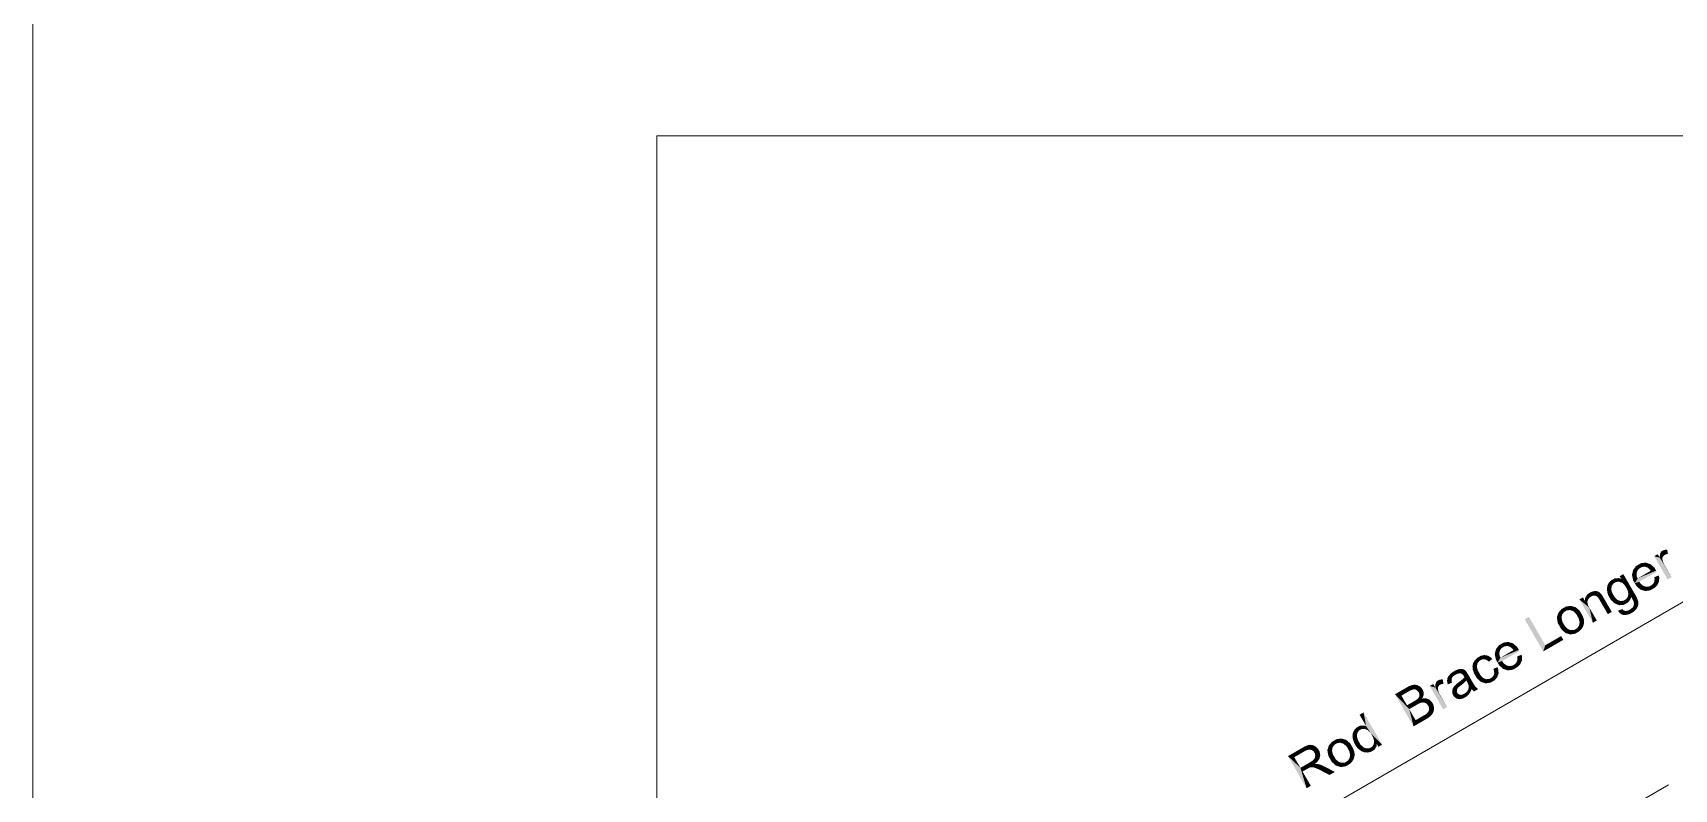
# Model space of a CAD drawing. Header units: millimetres. Extents: x 2 to 579, y 1 to 405.
# Drawn here: x 184.2 to 243.9, y 114.2 to 141.7 of the extents above; entities that cross this region are included whole.
import ezdxf

# ---------------------------------------------------------------- set-up
doc = ezdxf.new("R2010")
doc.units = ezdxf.units.MM
doc.linetypes.add('XKITLINE00', pattern=[0])
doc.layers.add('GraphicObject', color=6, linetype='Continuous', lineweight=0)
doc.layers.add('LinkedObject', color=7, linetype='Continuous', lineweight=0)

# ---------------------------------------------------------------- blocks, each defined once
blk = doc.blocks.new('*A3')
at = {"layer": 'GraphicObject', "color": 3, "linetype": 'XKITLINE00', "lineweight": 0}
blk.add_line((184.216, 202.299), (184.216, 63.347), dxfattribs=at)
blk = doc.blocks.new('*A4')
at = {"layer": 'LinkedObject'}
for points in [[(243.585, 122.942), (243.462, 122.901), (243.498, 122.922)], [(243.635, 122.94), (243.462, 122.901), (243.585, 122.942)], [(243.627, 122.779), (243.462, 122.901), (243.635, 122.94)], [(243.627, 122.779), (243.635, 122.94), (243.662, 122.779)], [(242.591, 122.398), (242.374, 122.115), (242.503, 122.347)], [(242.611, 122.252), (242.374, 122.115), (242.591, 122.398)], [(242.503, 122.347), (242.374, 122.115), (242.395, 122.206)], [(242.847, 122.469), (242.591, 122.398), (242.676, 122.447)], [(242.935, 122.442), (242.591, 122.398), (242.847, 122.469)], [(242.827, 122.322), (242.591, 122.398), (242.935, 122.442)], [(242.591, 122.398), (242.714, 122.312), (242.66, 122.28)], [(242.714, 122.312), (242.591, 122.398), (242.827, 122.322)], [(242.611, 122.252), (242.591, 122.398), (242.66, 122.28)], [(242.827, 122.322), (242.935, 122.442), (242.885, 122.3)], [(242.935, 122.442), (242.923, 122.286), (242.885, 122.3)], [(242.923, 122.286), (242.935, 122.442), (242.996, 122.222)], [(243.17, 122.284), (242.935, 122.442), (243.022, 122.415)], [(242.996, 122.222), (242.935, 122.442), (243.17, 122.284)], [(243.365, 122.648), (243.16, 122.702), (243.29, 122.777)], [(243.16, 122.702), (243.365, 122.648), (243.65, 121.855)], [(243.374, 122.793), (243.365, 122.648), (243.363, 122.707)], [(243.387, 122.819), (243.365, 122.648), (243.374, 122.793)], [(243.517, 122.735), (243.365, 122.648), (243.387, 122.819)], [(243.483, 122.696), (243.365, 122.648), (243.517, 122.735)], [(243.472, 122.671), (243.365, 122.648), (243.483, 122.696)], [(243.462, 122.647), (243.365, 122.648), (243.472, 122.671)], [(243.365, 122.648), (243.538, 122.381), (243.794, 121.938)], [(243.538, 122.381), (243.365, 122.648), (243.511, 122.426)], [(243.511, 122.426), (243.365, 122.648), (243.475, 122.517)], [(243.475, 122.517), (243.365, 122.648), (243.465, 122.562)], [(243.465, 122.562), (243.365, 122.648), (243.458, 122.592)], [(243.458, 122.592), (243.365, 122.648), (243.462, 122.647)], [(243.65, 121.855), (243.365, 122.648), (243.794, 121.938)], [(243.399, 122.846), (243.54, 122.748), (243.387, 122.819)], [(243.387, 122.819), (243.54, 122.748), (243.517, 122.735)], [(243.437, 122.887), (243.54, 122.748), (243.399, 122.846)], [(243.462, 122.901), (243.54, 122.748), (243.437, 122.887)], [(243.462, 122.901), (243.566, 122.763), (243.54, 122.748)], [(243.566, 122.763), (243.462, 122.901), (243.627, 122.779)], [(241.51, 121.736), (241.679, 121.712), (241.484, 121.684)], [(241.592, 121.82), (241.679, 121.712), (241.51, 121.736)], [(241.648, 121.853), (241.679, 121.712), (241.592, 121.82)], [(241.881, 121.907), (241.648, 121.853), (241.723, 121.896)], [(241.965, 121.874), (241.648, 121.853), (241.881, 121.907)], [(241.881, 121.776), (241.648, 121.853), (241.965, 121.874)], [(241.648, 121.853), (241.775, 121.767), (241.727, 121.739)], [(241.775, 121.767), (241.648, 121.853), (241.881, 121.776)], [(241.679, 121.712), (241.648, 121.853), (241.727, 121.739)], [(241.881, 121.776), (241.965, 121.874), (241.938, 121.756)], [(242.038, 122.053), (241.965, 121.874), (241.906, 121.977)], [(241.938, 121.756), (241.965, 121.874), (241.995, 121.737)], [(242.097, 121.64), (241.965, 121.874), (242.038, 122.053)], [(241.995, 121.737), (241.965, 121.874), (242.097, 121.64)], [(242.142, 121.562), (242.038, 122.053), (242.461, 121.321)], [(242.097, 121.64), (242.038, 122.053), (242.142, 121.562)], [(242.374, 122.115), (242.394, 121.827), (242.353, 122.024)], [(242.547, 122.171), (242.374, 122.115), (242.611, 122.252)], [(242.532, 122.118), (242.374, 122.115), (242.547, 122.171)], [(242.374, 122.115), (242.532, 122.118), (242.518, 122.066)], [(242.518, 122.066), (242.394, 121.827), (242.374, 122.115)], [(242.531, 121.956), (242.394, 121.827), (242.518, 122.066)], [(242.394, 121.827), (242.531, 121.956), (242.56, 121.898)], [(242.56, 121.898), (242.456, 121.72), (242.394, 121.827)], [(243.234, 122.173), (242.456, 121.72), (243.23, 122.179)], [(242.56, 121.898), (243.23, 122.179), (242.456, 121.72)], [(243.245, 122.153), (242.456, 121.72), (243.234, 122.173)], [(243.252, 122.14), (242.456, 121.72), (243.245, 122.153)], [(242.62, 121.775), (242.456, 121.72), (243.252, 122.14)], [(242.664, 121.708), (242.456, 121.72), (242.62, 121.775)], [(243.032, 122.171), (243.23, 122.179), (242.56, 121.898)], [(242.996, 122.222), (243.17, 122.284), (243.032, 122.171)], [(243.23, 122.179), (243.032, 122.171), (243.17, 122.284)], [(243.081, 121.658), (243.311, 121.729), (243.11, 121.517)], [(243.137, 121.718), (243.311, 121.729), (243.081, 121.658)], [(243.11, 121.517), (243.311, 121.729), (243.184, 121.56)], [(243.153, 121.755), (243.337, 121.792), (243.137, 121.718)], [(243.311, 121.729), (243.137, 121.718), (243.337, 121.792)], [(243.168, 121.792), (243.337, 121.792), (243.153, 121.755)], [(243.324, 122.006), (243.174, 121.884), (243.164, 121.939)], [(243.168, 121.792), (243.324, 122.006), (243.337, 121.792)], [(243.174, 121.884), (243.324, 122.006), (243.168, 121.792)], [(243.184, 121.56), (243.311, 121.729), (243.284, 121.666)], [(243.337, 121.792), (243.324, 122.006), (243.344, 121.931)], [(240.64, 121.085), (240.44, 121.13), (240.57, 121.205)], [(240.646, 121.181), (240.761, 121.136), (240.64, 121.085)], [(240.64, 121.085), (240.761, 121.136), (240.729, 121.04)], [(240.828, 121.379), (240.646, 121.181), (240.74, 121.328)], [(240.823, 121.211), (240.646, 121.181), (240.828, 121.379)], [(240.761, 121.136), (240.646, 121.181), (240.823, 121.211)], [(240.823, 121.211), (240.828, 121.379), (240.869, 121.237)], [(240.866, 121.401), (240.955, 121.27), (240.828, 121.379)], [(240.828, 121.379), (240.955, 121.27), (240.898, 121.254)], [(240.869, 121.237), (240.828, 121.379), (240.898, 121.254)], [(240.945, 121.428), (240.955, 121.27), (240.866, 121.401)], [(240.984, 121.433), (240.955, 121.27), (240.945, 121.428)], [(240.955, 121.27), (240.984, 121.433), (240.984, 121.269)], [(241.093, 121.429), (240.984, 121.433), (241.024, 121.437)], [(240.984, 121.433), (241.013, 121.268), (240.984, 121.269)], [(241.122, 121.416), (240.984, 121.433), (241.093, 121.429)], [(241.062, 121.251), (240.984, 121.433), (241.122, 121.416)], [(241.013, 121.268), (240.984, 121.433), (241.062, 121.251)], [(241.122, 121.416), (241.083, 121.234), (241.062, 121.251)], [(241.151, 121.403), (241.083, 121.234), (241.122, 121.416)], [(241.204, 121.363), (241.083, 121.234), (241.151, 121.403)], [(241.083, 121.234), (241.204, 121.363), (241.104, 121.217)], [(241.104, 121.217), (241.204, 121.363), (241.228, 121.336)], [(241.228, 121.336), (241.15, 121.156), (241.104, 121.217)], [(241.243, 121.318), (241.15, 121.156), (241.228, 121.336)], [(241.288, 121.25), (241.15, 121.156), (241.243, 121.318)], [(241.288, 121.25), (241.176, 121.112), (241.15, 121.156)], [(241.316, 121.201), (241.176, 121.112), (241.288, 121.25)], [(241.176, 121.112), (241.316, 121.201), (241.474, 120.597)], [(241.474, 120.597), (241.316, 121.201), (241.617, 120.68)], [(241.459, 121.632), (241.609, 121.568), (241.441, 121.516)], [(241.441, 121.516), (241.609, 121.568), (241.449, 121.452)], [(241.449, 121.452), (241.609, 121.568), (241.598, 121.51)], [(241.598, 121.51), (241.534, 121.203), (241.449, 121.452)], [(241.449, 121.452), (241.534, 121.203), (241.456, 121.388)], [(241.456, 121.388), (241.534, 121.203), (241.499, 121.264)], [(241.62, 121.626), (241.459, 121.632), (241.484, 121.684)], [(241.609, 121.568), (241.459, 121.632), (241.62, 121.626)], [(241.484, 121.684), (241.679, 121.712), (241.62, 121.626)], [(241.631, 121.375), (241.534, 121.203), (241.598, 121.51)], [(241.534, 121.203), (241.631, 121.375), (241.676, 121.298)], [(241.724, 121.215), (241.534, 121.203), (241.676, 121.298)], [(241.724, 121.215), (241.804, 120.956), (241.534, 121.203)], [(241.534, 121.203), (241.804, 120.956), (241.585, 121.115)], [(241.827, 121.113), (241.804, 120.956), (241.724, 121.215)], [(242.141, 121.141), (242.147, 120.986), (242.092, 121.113)], [(242.317, 121.232), (242.141, 121.141), (242.202, 121.227)], [(242.302, 121.15), (242.141, 121.141), (242.317, 121.232)], [(242.217, 121.026), (242.141, 121.141), (242.302, 121.15)], [(242.147, 120.986), (242.141, 121.141), (242.217, 121.026)], [(242.142, 121.562), (242.461, 121.321), (242.189, 121.481)], [(242.189, 121.481), (242.461, 121.321), (242.225, 121.342)], [(242.213, 121.285), (242.317, 121.232), (242.202, 121.227)], [(242.225, 121.342), (242.317, 121.232), (242.213, 121.285)], [(242.225, 121.342), (242.461, 121.321), (242.317, 121.232)], [(242.461, 121.321), (242.358, 121.163), (242.317, 121.232)], [(242.518, 121.223), (242.358, 121.163), (242.461, 121.321)], [(242.358, 121.163), (242.518, 121.223), (242.406, 121.068)], [(242.406, 121.068), (242.518, 121.223), (242.578, 121.071)], [(242.456, 121.72), (242.75, 121.462), (242.515, 121.617)], [(242.664, 121.708), (242.75, 121.462), (242.456, 121.72)], [(242.515, 121.617), (242.75, 121.462), (242.662, 121.488)], [(242.765, 121.624), (242.75, 121.462), (242.664, 121.708)], [(242.75, 121.462), (242.765, 121.624), (242.837, 121.436)], [(242.822, 121.607), (242.837, 121.436), (242.765, 121.624)], [(242.879, 121.591), (242.837, 121.436), (242.822, 121.607)], [(242.879, 121.591), (243.11, 121.517), (242.837, 121.436)], [(242.837, 121.436), (243.11, 121.517), (243.017, 121.464)], [(242.989, 121.605), (243.11, 121.517), (242.879, 121.591)], [(243.042, 121.636), (243.11, 121.517), (242.989, 121.605)], [(243.081, 121.658), (243.11, 121.517), (243.042, 121.636)], [(239.654, 120.575), (239.725, 120.151), (239.621, 120.48)], [(239.866, 120.823), (239.654, 120.575), (239.787, 120.777)], [(239.881, 120.672), (239.654, 120.575), (239.866, 120.823)], [(239.787, 120.777), (239.654, 120.575), (239.681, 120.653)], [(239.815, 120.581), (239.654, 120.575), (239.881, 120.672)], [(239.654, 120.575), (239.815, 120.581), (239.802, 120.52)], [(239.79, 120.459), (239.725, 120.151), (239.654, 120.575)], [(239.79, 120.459), (239.654, 120.575), (239.802, 120.52)], [(240.128, 120.898), (239.866, 120.823), (239.953, 120.873)], [(240.217, 120.873), (239.866, 120.823), (240.128, 120.898)], [(240.099, 120.745), (239.866, 120.823), (240.217, 120.873)], [(239.866, 120.823), (239.987, 120.734), (239.934, 120.703)], [(239.987, 120.734), (239.866, 120.823), (240.099, 120.745)], [(239.881, 120.672), (239.866, 120.823), (239.934, 120.703)], [(240.099, 120.745), (240.217, 120.873), (240.158, 120.725)], [(240.217, 120.873), (240.217, 120.705), (240.158, 120.725)], [(240.452, 120.722), (240.217, 120.873), (240.305, 120.848)], [(240.51, 120.621), (240.217, 120.873), (240.452, 120.722)], [(240.322, 120.607), (240.217, 120.873), (240.51, 120.621)], [(240.217, 120.705), (240.217, 120.873), (240.322, 120.607)], [(240.322, 120.607), (240.51, 120.621), (240.367, 120.528)], [(240.51, 120.621), (240.415, 120.445), (240.367, 120.528)], [(240.415, 120.445), (240.51, 120.621), (240.451, 120.301)], [(240.44, 121.13), (240.806, 120.829), (240.93, 120.283)], [(240.806, 120.829), (240.44, 121.13), (240.759, 120.91)], [(240.729, 121.04), (240.44, 121.13), (240.64, 121.085)], [(240.759, 120.91), (240.44, 121.13), (240.729, 121.04)], [(240.451, 120.301), (240.51, 120.621), (240.61, 120.336)], [(240.607, 120.397), (240.51, 120.621), (240.557, 120.539)], [(240.61, 120.336), (240.51, 120.621), (240.607, 120.397)], [(240.93, 120.283), (240.806, 120.829), (241.074, 120.366)], [(241.585, 121.115), (241.804, 120.956), (241.72, 120.991)], [(241.804, 120.956), (241.827, 121.113), (241.882, 121.094)], [(241.937, 121.075), (241.804, 120.956), (241.882, 121.094)], [(241.937, 121.075), (242.147, 120.986), (241.804, 120.956)], [(241.804, 120.956), (242.147, 120.986), (241.889, 120.921)], [(242.025, 120.752), (241.851, 120.723), (242.002, 120.782)], [(241.851, 120.723), (242.025, 120.752), (241.889, 120.653)], [(241.889, 120.921), (242.147, 120.986), (242.06, 120.936)], [(241.889, 120.653), (242.025, 120.752), (241.993, 120.576)], [(242.042, 121.084), (242.147, 120.986), (241.937, 121.075)], [(241.993, 120.576), (242.025, 120.752), (242.059, 120.569)], [(242.059, 120.569), (242.025, 120.752), (242.076, 120.72)], [(242.147, 120.986), (242.042, 121.084), (242.092, 121.113)], [(242.105, 120.716), (242.059, 120.569), (242.076, 120.72)], [(242.143, 120.712), (242.059, 120.569), (242.105, 120.716)], [(242.143, 120.712), (242.343, 120.642), (242.059, 120.569)], [(242.059, 120.569), (242.343, 120.642), (242.126, 120.562)], [(242.126, 120.562), (242.343, 120.642), (242.268, 120.599)], [(242.227, 120.734), (242.343, 120.642), (242.143, 120.712)], [(242.343, 120.642), (242.227, 120.734), (242.273, 120.761)], [(242.323, 120.79), (242.343, 120.642), (242.273, 120.761)], [(242.388, 120.854), (242.53, 120.814), (242.323, 120.79)], [(242.323, 120.79), (242.53, 120.814), (242.343, 120.642)], [(242.343, 120.642), (242.53, 120.814), (242.407, 120.679)], [(242.53, 120.814), (242.388, 120.854), (242.404, 120.889)], [(242.419, 120.925), (242.53, 120.814), (242.404, 120.889)], [(242.406, 121.068), (242.578, 121.071), (242.413, 121.043)], [(242.407, 120.679), (242.53, 120.814), (242.5, 120.765)], [(242.413, 121.043), (242.578, 121.071), (242.424, 121.002)], [(242.582, 121.018), (242.419, 120.925), (242.424, 121.002)], [(242.586, 120.965), (242.419, 120.925), (242.582, 121.018)], [(242.56, 120.863), (242.419, 120.925), (242.586, 120.965)], [(242.53, 120.814), (242.419, 120.925), (242.56, 120.863)], [(242.424, 121.002), (242.578, 121.071), (242.582, 121.018)], [(238.607, 120.499), (239.128, 119.241), (238.452, 120.41)], [(239.202, 119.468), (239.128, 119.241), (238.607, 120.499)], [(239.621, 120.48), (239.725, 120.151), (239.657, 120.269)], [(239.825, 120.317), (239.725, 120.151), (239.79, 120.459)], [(239.725, 120.151), (239.825, 120.317), (239.872, 120.236)], [(239.919, 120.155), (239.725, 120.151), (239.872, 120.236)], [(239.919, 120.155), (240.024, 119.886), (239.725, 120.151)], [(239.725, 120.151), (240.024, 119.886), (239.787, 120.044)], [(239.787, 120.044), (240.024, 119.886), (239.936, 119.911)], [(240.025, 120.053), (240.024, 119.886), (239.919, 120.155)], [(240.024, 119.886), (240.025, 120.053), (240.083, 120.034)], [(240.142, 120.014), (240.024, 119.886), (240.083, 120.034)], [(240.142, 120.014), (240.377, 119.938), (240.024, 119.886)], [(240.255, 120.025), (240.377, 119.938), (240.142, 120.014)], [(240.377, 119.938), (240.255, 120.025), (240.309, 120.056)], [(240.362, 120.087), (240.377, 119.938), (240.309, 120.056)], [(240.551, 120.108), (240.362, 120.087), (240.427, 120.179)], [(240.519, 120.055), (240.362, 120.087), (240.551, 120.108)], [(240.432, 119.97), (240.362, 120.087), (240.519, 120.055)], [(240.377, 119.938), (240.362, 120.087), (240.432, 119.97)], [(240.439, 120.24), (240.583, 120.161), (240.427, 120.179)], [(240.427, 120.179), (240.583, 120.161), (240.551, 120.108)], [(240.61, 120.336), (240.439, 120.24), (240.451, 120.301)], [(240.612, 120.275), (240.439, 120.24), (240.61, 120.336)], [(240.583, 120.161), (240.439, 120.24), (240.612, 120.275)], [(237.602, 119.514), (237.385, 119.232), (237.515, 119.464)], [(237.622, 119.368), (237.385, 119.232), (237.602, 119.514)], [(237.515, 119.464), (237.385, 119.232), (237.406, 119.322)], [(237.558, 119.287), (237.385, 119.232), (237.622, 119.368)], [(237.859, 119.586), (237.602, 119.514), (237.687, 119.563)], [(237.946, 119.559), (237.602, 119.514), (237.859, 119.586)], [(237.839, 119.438), (237.602, 119.514), (237.946, 119.559)], [(237.602, 119.514), (237.726, 119.429), (237.671, 119.397)], [(237.726, 119.429), (237.602, 119.514), (237.839, 119.438)], [(237.622, 119.368), (237.602, 119.514), (237.671, 119.397)], [(237.839, 119.438), (237.946, 119.559), (237.897, 119.417)], [(237.946, 119.559), (237.935, 119.403), (237.897, 119.417)], [(237.935, 119.403), (237.946, 119.559), (238.008, 119.338)], [(238.181, 119.401), (237.946, 119.559), (238.033, 119.532)], [(238.008, 119.338), (237.946, 119.559), (238.181, 119.401)], [(238.008, 119.338), (238.181, 119.401), (238.044, 119.288)], [(238.242, 119.296), (238.044, 119.288), (238.181, 119.401)], [(239.128, 119.241), (239.202, 119.468), (239.857, 119.662)], [(239.857, 119.662), (239.202, 119.468), (239.778, 119.8)], [(240.024, 119.886), (240.377, 119.938), (240.112, 119.86)], [(240.112, 119.86), (240.377, 119.938), (240.288, 119.886)], [(236.578, 118.819), (236.724, 118.746), (236.553, 118.702)], [(236.553, 118.702), (236.724, 118.746), (236.56, 118.638)], [(236.56, 118.638), (236.724, 118.746), (236.713, 118.687)], [(236.735, 118.804), (236.578, 118.819), (236.609, 118.872)], [(236.724, 118.746), (236.578, 118.819), (236.735, 118.804)], [(236.641, 118.924), (236.801, 118.894), (236.609, 118.872)], [(236.609, 118.872), (236.801, 118.894), (236.735, 118.804)], [(236.727, 119.008), (236.801, 118.894), (236.641, 118.924)], [(236.781, 119.04), (236.801, 118.894), (236.727, 119.008)], [(236.983, 119.11), (236.781, 119.04), (236.85, 119.08)], [(237.047, 119.1), (236.781, 119.04), (236.983, 119.11)], [(236.964, 118.96), (236.781, 119.04), (237.047, 119.1)], [(236.781, 119.04), (236.891, 118.946), (236.855, 118.925)], [(236.891, 118.946), (236.781, 119.04), (236.964, 118.96)], [(236.801, 118.894), (236.781, 119.04), (236.855, 118.925)], [(236.964, 118.96), (237.047, 119.1), (237.002, 118.953)], [(237.047, 119.1), (237.04, 118.946), (237.002, 118.953)], [(237.04, 118.946), (237.047, 119.1), (237.112, 118.902)], [(237.224, 119.023), (237.047, 119.1), (237.111, 119.09)], [(237.274, 118.966), (237.047, 119.1), (237.224, 119.023)], [(237.112, 118.902), (237.047, 119.1), (237.274, 118.966)], [(237.112, 118.902), (237.274, 118.966), (237.147, 118.865)], [(237.385, 119.232), (237.405, 118.943), (237.364, 119.141)], [(237.544, 119.235), (237.385, 119.232), (237.558, 119.287)], [(237.385, 119.232), (237.544, 119.235), (237.529, 119.182)], [(237.529, 119.182), (237.405, 118.943), (237.385, 119.232)], [(237.543, 119.072), (237.405, 118.943), (237.529, 119.182)], [(237.405, 118.943), (237.543, 119.072), (237.571, 119.015)], [(237.571, 119.015), (237.467, 118.837), (237.405, 118.943)], [(238.245, 119.289), (237.467, 118.837), (238.242, 119.296)], [(237.571, 119.015), (238.242, 119.296), (237.467, 118.837)], [(238.256, 119.27), (237.467, 118.837), (238.245, 119.289)], [(238.263, 119.257), (237.467, 118.837), (238.256, 119.27)], [(237.631, 118.892), (237.467, 118.837), (238.263, 119.257)], [(237.676, 118.825), (237.467, 118.837), (237.631, 118.892)], [(237.467, 118.837), (237.761, 118.579), (237.527, 118.733)], [(237.676, 118.825), (237.761, 118.579), (237.467, 118.837)], [(238.044, 119.288), (238.242, 119.296), (237.571, 119.015)], [(237.777, 118.741), (237.761, 118.579), (237.676, 118.825)], [(238.053, 118.752), (238.122, 118.634), (238, 118.722)], [(238.093, 118.775), (238.122, 118.634), (238.053, 118.752)], [(238.093, 118.775), (238.322, 118.846), (238.122, 118.634)], [(238.148, 118.835), (238.322, 118.846), (238.093, 118.775)], [(238.122, 118.634), (238.322, 118.846), (238.195, 118.677)], [(238.164, 118.872), (238.349, 118.909), (238.148, 118.835)], [(238.322, 118.846), (238.148, 118.835), (238.349, 118.909)], [(238.18, 118.909), (238.349, 118.909), (238.164, 118.872)], [(238.335, 119.123), (238.186, 119), (238.176, 119.055)], [(238.18, 118.909), (238.335, 119.123), (238.349, 118.909)], [(238.186, 119), (238.335, 119.123), (238.18, 118.909)], [(238.195, 118.677), (238.322, 118.846), (238.295, 118.783)], [(238.349, 118.909), (238.335, 119.123), (238.355, 119.048)], [(235.275, 118.169), (235.378, 118.031), (235.237, 118.129)], [(235.3, 118.184), (235.378, 118.031), (235.275, 118.169)], [(235.423, 118.224), (235.3, 118.184), (235.336, 118.205)], [(235.473, 118.223), (235.3, 118.184), (235.423, 118.224)], [(235.465, 118.061), (235.3, 118.184), (235.473, 118.223)], [(235.3, 118.184), (235.404, 118.046), (235.378, 118.031)], [(235.404, 118.046), (235.3, 118.184), (235.465, 118.061)], [(235.465, 118.061), (235.473, 118.223), (235.5, 118.061)], [(235.637, 118.225), (235.658, 118.043), (235.631, 118.185)], [(235.631, 118.185), (235.658, 118.043), (235.642, 118.094)], [(235.809, 118.272), (235.637, 118.225), (235.822, 118.303)], [(235.643, 118.266), (235.822, 118.303), (235.637, 118.225)], [(235.795, 118.24), (235.637, 118.225), (235.809, 118.272)], [(235.795, 118.24), (235.658, 118.043), (235.637, 118.225)], [(235.682, 118.345), (235.822, 118.303), (235.643, 118.266)], [(235.795, 118.157), (235.658, 118.043), (235.795, 118.24)], [(235.658, 118.043), (235.795, 118.157), (235.809, 118.106)], [(235.715, 118.384), (235.822, 118.303), (235.682, 118.345)], [(235.835, 118.493), (235.715, 118.384), (235.748, 118.423)], [(235.887, 118.364), (235.715, 118.384), (235.835, 118.493)], [(235.822, 118.303), (235.715, 118.384), (235.887, 118.364)], [(235.89, 118.525), (235.992, 118.425), (235.835, 118.493)], [(235.887, 118.364), (235.835, 118.493), (235.937, 118.393)], [(235.937, 118.393), (235.835, 118.493), (235.992, 118.425)], [(236.08, 118.601), (235.89, 118.525), (236.039, 118.594)], [(236.087, 118.447), (235.89, 118.525), (236.08, 118.601)], [(236.039, 118.594), (235.89, 118.525), (235.944, 118.556)], [(235.992, 118.425), (235.89, 118.525), (236.087, 118.447)], [(236.115, 118.165), (236.196, 118.056), (236.034, 118.104)], [(236.19, 118.604), (236.08, 118.601), (236.122, 118.608)], [(236.217, 118.594), (236.08, 118.601), (236.19, 118.604)], [(236.087, 118.447), (236.08, 118.601), (236.129, 118.439)], [(236.129, 118.439), (236.08, 118.601), (236.159, 118.433)], [(236.08, 118.601), (236.215, 118.383), (236.159, 118.433)], [(236.217, 118.594), (236.215, 118.383), (236.08, 118.601)], [(236.229, 118.263), (236.327, 118.19), (236.115, 118.165)], [(236.115, 118.165), (236.327, 118.19), (236.196, 118.056)], [(236.196, 118.056), (236.327, 118.19), (236.297, 118.151)], [(236.244, 118.584), (236.215, 118.383), (236.217, 118.594)], [(236.295, 118.548), (236.215, 118.383), (236.244, 118.584)], [(236.318, 118.522), (236.215, 118.383), (236.295, 118.548)], [(236.215, 118.383), (236.318, 118.522), (236.333, 118.506)], [(236.215, 118.383), (236.333, 118.506), (236.24, 118.339)], [(236.261, 118.301), (236.327, 118.19), (236.229, 118.263)], [(236.24, 118.339), (236.333, 118.506), (236.243, 118.335)], [(236.243, 118.335), (236.333, 118.506), (236.253, 118.316)], [(236.253, 118.316), (236.333, 118.506), (236.261, 118.301)], [(236.261, 118.301), (236.333, 118.506), (236.327, 118.19)], [(236.374, 118.442), (236.327, 118.19), (236.333, 118.506)], [(236.402, 118.394), (236.327, 118.19), (236.374, 118.442)], [(236.402, 118.394), (236.357, 118.136), (236.327, 118.19)], [(236.513, 118.203), (236.357, 118.136), (236.402, 118.394)], [(236.513, 118.203), (236.384, 118.089), (236.357, 118.136)], [(236.384, 118.089), (236.513, 118.203), (236.414, 118.011)], [(236.414, 118.011), (236.513, 118.203), (236.57, 118.103)], [(236.713, 118.687), (236.654, 118.372), (236.56, 118.638)], [(236.56, 118.638), (236.654, 118.372), (236.567, 118.573)], [(236.567, 118.573), (236.654, 118.372), (236.614, 118.44)], [(236.75, 118.545), (236.654, 118.372), (236.713, 118.687)], [(236.654, 118.372), (236.75, 118.545), (236.799, 118.461)], [(236.848, 118.376), (236.654, 118.372), (236.799, 118.461)], [(236.848, 118.376), (236.947, 118.107), (236.654, 118.372)], [(236.654, 118.372), (236.947, 118.107), (236.715, 118.266)], [(236.715, 118.266), (236.947, 118.107), (236.862, 118.133)], [(236.952, 118.271), (236.947, 118.107), (236.848, 118.376)], [(236.947, 118.107), (236.952, 118.271), (237.007, 118.251)], [(237.062, 118.231), (236.947, 118.107), (237.007, 118.251)], [(237.062, 118.231), (237.292, 118.155), (236.947, 118.107)], [(236.947, 118.107), (237.292, 118.155), (237.033, 118.081)], [(237.033, 118.081), (237.292, 118.155), (237.205, 118.105)], [(237.169, 118.241), (237.292, 118.155), (237.062, 118.231)], [(237.292, 118.155), (237.169, 118.241), (237.222, 118.272)], [(237.264, 118.296), (237.292, 118.155), (237.222, 118.272)], [(237.264, 118.296), (237.478, 118.372), (237.292, 118.155)], [(237.319, 118.363), (237.478, 118.372), (237.264, 118.296)], [(237.292, 118.155), (237.478, 118.372), (237.361, 118.195)], [(237.464, 118.669), (237.335, 118.548), (237.312, 118.606)], [(237.478, 118.372), (237.319, 118.363), (237.333, 118.405)], [(237.346, 118.447), (237.478, 118.372), (237.333, 118.405)], [(237.335, 118.548), (237.464, 118.669), (237.346, 118.447)], [(237.346, 118.447), (237.464, 118.669), (237.478, 118.372)], [(237.361, 118.195), (237.478, 118.372), (237.454, 118.304)], [(237.502, 118.441), (237.464, 118.669), (237.495, 118.589)], [(237.478, 118.372), (237.464, 118.669), (237.502, 118.441)], [(237.527, 118.733), (237.761, 118.579), (237.674, 118.604)], [(237.761, 118.579), (237.777, 118.741), (237.849, 118.553)], [(237.834, 118.724), (237.849, 118.553), (237.777, 118.741)], [(237.891, 118.708), (237.849, 118.553), (237.834, 118.724)], [(237.891, 118.708), (238.122, 118.634), (237.849, 118.553)], [(237.849, 118.553), (238.122, 118.634), (238.029, 118.581)], [(238, 118.722), (238.122, 118.634), (237.891, 118.708)], [(234.205, 117.771), (233.737, 117.685), (234.176, 117.938)], [(233.971, 117.636), (233.737, 117.685), (234.205, 117.771)], [(233.737, 117.685), (234.255, 117.145), (234.413, 116.516)], [(234.175, 117.283), (234.255, 117.145), (233.737, 117.685)], [(233.737, 117.685), (233.971, 117.636), (234.175, 117.283)], [(234.243, 117.977), (234.362, 117.851), (234.176, 117.938)], [(234.176, 117.938), (234.362, 117.851), (234.269, 117.808)], [(234.205, 117.771), (234.176, 117.938), (234.269, 117.808)], [(234.361, 118.021), (234.362, 117.851), (234.243, 117.977)], [(234.424, 117.865), (234.361, 118.021), (234.411, 118.027)], [(234.362, 117.851), (234.361, 118.021), (234.393, 117.858)], [(234.393, 117.858), (234.361, 118.021), (234.424, 117.865)], [(234.462, 118.033), (234.481, 117.857), (234.411, 118.027)], [(234.411, 118.027), (234.481, 117.857), (234.424, 117.865)], [(234.557, 118.015), (234.481, 117.857), (234.462, 118.033)], [(234.601, 117.991), (234.481, 117.857), (234.557, 118.015)], [(234.481, 117.857), (234.601, 117.991), (234.508, 117.843)], [(234.601, 117.991), (234.535, 117.829), (234.508, 117.843)], [(234.535, 117.829), (234.601, 117.991), (234.578, 117.786)], [(234.569, 117.528), (234.746, 117.565), (234.55, 117.509)], [(234.717, 117.521), (234.55, 117.509), (234.746, 117.565)], [(234.593, 117.554), (234.746, 117.565), (234.569, 117.528)], [(234.578, 117.786), (234.601, 117.991), (234.736, 117.863)], [(234.736, 117.863), (234.595, 117.757), (234.578, 117.786)], [(234.593, 117.554), (234.777, 117.699), (234.746, 117.565)], [(234.621, 117.609), (234.777, 117.699), (234.593, 117.554)], [(234.595, 117.757), (234.736, 117.863), (234.613, 117.727)], [(234.713, 117.903), (234.601, 117.991), (234.646, 117.967)], [(234.736, 117.863), (234.601, 117.991), (234.713, 117.903)], [(234.613, 117.727), (234.736, 117.863), (234.627, 117.667)], [(234.624, 117.638), (234.777, 117.699), (234.621, 117.609)], [(234.777, 117.699), (234.624, 117.638), (234.627, 117.667)], [(234.627, 117.667), (234.736, 117.863), (234.777, 117.699)], [(234.779, 117.743), (234.736, 117.863), (234.758, 117.826)], [(234.777, 117.699), (234.736, 117.863), (234.779, 117.743)], [(234.746, 117.565), (234.777, 117.699), (234.776, 117.654)], [(235.203, 117.931), (234.998, 117.985), (235.128, 118.06)], [(234.998, 117.985), (235.203, 117.931), (235.488, 117.137)], [(235.212, 118.076), (235.203, 117.931), (235.201, 117.99)], [(235.225, 118.102), (235.203, 117.931), (235.212, 118.076)], [(235.355, 118.018), (235.203, 117.931), (235.225, 118.102)], [(235.321, 117.979), (235.203, 117.931), (235.355, 118.018)], [(235.311, 117.954), (235.203, 117.931), (235.321, 117.979)], [(235.3, 117.929), (235.203, 117.931), (235.311, 117.954)], [(235.203, 117.931), (235.376, 117.664), (235.632, 117.22)], [(235.376, 117.664), (235.203, 117.931), (235.349, 117.709)], [(235.349, 117.709), (235.203, 117.931), (235.313, 117.8)], [(235.313, 117.8), (235.203, 117.931), (235.303, 117.845)], [(235.303, 117.845), (235.203, 117.931), (235.296, 117.875)], [(235.296, 117.875), (235.203, 117.931), (235.3, 117.929)], [(235.488, 117.137), (235.203, 117.931), (235.632, 117.22)], [(235.237, 118.129), (235.378, 118.031), (235.225, 118.102)], [(235.225, 118.102), (235.378, 118.031), (235.355, 118.018)], [(235.83, 117.874), (235.986, 117.819), (235.816, 117.811)], [(235.816, 117.811), (235.986, 117.819), (235.817, 117.777)], [(235.817, 117.777), (235.986, 117.819), (235.985, 117.798)], [(235.985, 117.798), (235.855, 117.647), (235.817, 117.777)], [(235.817, 117.777), (235.855, 117.647), (235.818, 117.743)], [(235.818, 117.743), (235.855, 117.647), (235.837, 117.678)], [(235.987, 117.841), (235.83, 117.874), (235.843, 117.902)], [(235.986, 117.819), (235.83, 117.874), (235.987, 117.841)], [(235.857, 117.931), (236.002, 117.88), (235.843, 117.902)], [(235.843, 117.902), (236.002, 117.88), (235.987, 117.841)], [(235.995, 117.758), (235.855, 117.647), (235.985, 117.798)], [(235.855, 117.647), (235.995, 117.758), (236.005, 117.74)], [(236.022, 117.711), (235.855, 117.647), (236.005, 117.74)], [(235.855, 117.647), (236.022, 117.711), (235.885, 117.594)], [(235.895, 117.985), (236.002, 117.88), (235.857, 117.931)], [(235.885, 117.594), (236.022, 117.711), (235.973, 117.529)], [(235.919, 118.009), (236.002, 117.88), (235.895, 117.985)], [(235.937, 118.027), (236.029, 117.917), (235.919, 118.009)], [(236.002, 117.88), (235.919, 118.009), (236.015, 117.899)], [(236.015, 117.899), (235.919, 118.009), (236.029, 117.917)], [(235.995, 118.074), (236.083, 117.968), (235.937, 118.027)], [(235.937, 118.027), (236.083, 117.968), (236.029, 117.917)], [(235.973, 117.529), (236.022, 117.711), (236.03, 117.516)], [(236.034, 118.104), (236.124, 118), (235.995, 118.074)], [(235.995, 118.074), (236.124, 118), (236.083, 117.968)], [(236.03, 117.516), (236.022, 117.711), (236.071, 117.676)], [(236.071, 117.676), (236.087, 117.504), (236.03, 117.516)], [(236.034, 118.104), (236.196, 118.056), (236.124, 118)], [(236.104, 117.669), (236.087, 117.504), (236.071, 117.676)], [(236.137, 117.662), (236.087, 117.504), (236.104, 117.669)], [(236.087, 117.504), (236.137, 117.662), (236.214, 117.532)], [(236.284, 117.572), (236.137, 117.662), (236.211, 117.68)], [(236.214, 117.532), (236.137, 117.662), (236.284, 117.572)], [(236.253, 117.704), (236.326, 117.596), (236.211, 117.68)], [(236.211, 117.68), (236.326, 117.596), (236.284, 117.572)], [(236.294, 117.728), (236.326, 117.596), (236.253, 117.704)], [(236.426, 117.691), (236.294, 117.728), (236.358, 117.789)], [(236.397, 117.656), (236.294, 117.728), (236.426, 117.691)], [(236.326, 117.596), (236.294, 117.728), (236.397, 117.656)], [(236.524, 117.875), (236.358, 117.789), (236.379, 117.825)], [(236.504, 117.818), (236.358, 117.789), (236.524, 117.875)], [(236.454, 117.726), (236.358, 117.789), (236.504, 117.818)], [(236.426, 117.691), (236.358, 117.789), (236.454, 117.726)], [(236.648, 117.979), (236.524, 117.875), (236.379, 117.825)], [(236.401, 117.862), (236.648, 117.979), (236.379, 117.825)], [(236.401, 117.862), (236.57, 118.103), (236.648, 117.979)], [(236.42, 117.939), (236.57, 118.103), (236.401, 117.862)], [(236.57, 118.103), (236.417, 117.98), (236.414, 118.011)], [(236.417, 117.98), (236.57, 118.103), (236.42, 117.939)], [(236.524, 117.875), (236.648, 117.979), (236.545, 117.847)], [(236.545, 117.847), (236.648, 117.979), (236.668, 117.955)], [(236.668, 117.955), (236.59, 117.803), (236.545, 117.847)], [(236.688, 117.931), (236.59, 117.803), (236.668, 117.955)], [(236.688, 117.931), (236.614, 117.788), (236.59, 117.803)], [(236.736, 117.891), (236.614, 117.788), (236.688, 117.931)], [(236.614, 117.788), (236.736, 117.891), (236.763, 117.874)], [(232.593, 117.023), (232.692, 116.521), (232.449, 116.94)], [(232.593, 117.023), (232.85, 116.276), (232.692, 116.521)], [(232.85, 116.276), (232.593, 117.023), (233.269, 115.854)], [(234.526, 117.301), (234.175, 117.283), (234.429, 117.429)], [(234.255, 117.145), (234.175, 117.283), (234.526, 117.301)], [(234.413, 116.516), (234.255, 117.145), (234.487, 116.743)], [(234.582, 117.334), (234.429, 117.429), (234.48, 117.459)], [(234.526, 117.301), (234.429, 117.429), (234.582, 117.334)], [(234.48, 117.459), (234.717, 117.521), (234.582, 117.334)], [(234.55, 117.509), (234.717, 117.521), (234.48, 117.459)], [(234.582, 117.334), (234.717, 117.521), (234.673, 117.374)], [(234.717, 117.521), (234.744, 117.388), (234.673, 117.374)], [(234.89, 117.53), (234.717, 117.521), (234.779, 117.536)], [(234.81, 117.381), (234.717, 117.521), (234.89, 117.53)], [(234.744, 117.388), (234.717, 117.521), (234.81, 117.381)], [(234.81, 117.381), (234.89, 117.53), (234.841, 117.367)], [(234.868, 116.967), (235.003, 116.87), (234.817, 116.933)], [(234.841, 117.367), (234.89, 117.53), (234.872, 117.353)], [(234.882, 116.978), (235.003, 116.87), (234.868, 116.967)], [(234.872, 117.353), (234.89, 117.53), (234.94, 117.509)], [(234.94, 117.509), (234.922, 117.306), (234.872, 117.353)], [(235.036, 116.902), (234.882, 116.978), (234.906, 116.998)], [(235.003, 116.87), (234.882, 116.978), (235.036, 116.902)], [(234.941, 117.04), (235.116, 117), (234.906, 116.998)], [(234.906, 116.998), (235.116, 117), (235.036, 116.902)], [(234.99, 117.488), (234.922, 117.306), (234.94, 117.509)], [(235.07, 117.416), (234.922, 117.306), (234.99, 117.488)], [(235.099, 117.365), (234.922, 117.306), (235.07, 117.416)], [(234.922, 117.306), (235.099, 117.365), (234.94, 117.273)], [(235.099, 117.365), (234.957, 117.245), (234.94, 117.273)], [(235.13, 117.034), (234.941, 117.04), (234.964, 117.083)], [(235.116, 117), (234.941, 117.04), (235.13, 117.034)], [(234.957, 117.245), (235.099, 117.365), (234.973, 117.189)], [(234.975, 117.133), (235.145, 117.067), (234.964, 117.083)], [(234.964, 117.083), (235.145, 117.067), (235.13, 117.034)], [(234.973, 117.189), (235.099, 117.365), (235.153, 117.192)], [(235.153, 117.192), (234.975, 117.133), (234.973, 117.189)], [(235.156, 117.147), (234.975, 117.133), (235.153, 117.192)], [(235.145, 117.067), (234.975, 117.133), (235.156, 117.147)], [(235.036, 116.902), (235.116, 117), (235.069, 116.934)], [(235.15, 117.237), (235.099, 117.365), (235.123, 117.324)], [(235.153, 117.192), (235.099, 117.365), (235.15, 117.237)], [(232.261, 116.391), (232.426, 116.364), (232.234, 116.339)], [(232.234, 116.339), (232.426, 116.364), (232.369, 116.279)], [(232.339, 116.473), (232.426, 116.364), (232.261, 116.391)], [(232.391, 116.503), (232.426, 116.364), (232.339, 116.473)], [(232.429, 116.525), (232.523, 116.42), (232.391, 116.503)], [(232.391, 116.503), (232.523, 116.42), (232.474, 116.392)], [(232.426, 116.364), (232.391, 116.503), (232.474, 116.392)], [(232.507, 116.548), (232.523, 116.42), (232.429, 116.525)], [(232.546, 116.549), (232.523, 116.42), (232.507, 116.548)], [(232.546, 116.549), (232.629, 116.427), (232.523, 116.42)], [(232.585, 116.55), (232.629, 116.427), (232.546, 116.549)], [(232.658, 116.536), (232.629, 116.427), (232.585, 116.55)], [(232.692, 116.521), (232.629, 116.427), (232.658, 116.536)], [(232.629, 116.427), (232.692, 116.521), (232.686, 116.406)], [(232.686, 116.406), (232.692, 116.521), (232.743, 116.384)], [(232.692, 116.521), (232.85, 116.276), (232.743, 116.384)], [(234.487, 116.743), (234.858, 116.773), (234.413, 116.516)], [(234.779, 116.912), (234.858, 116.773), (234.487, 116.743)], [(234.817, 116.933), (234.914, 116.806), (234.779, 116.912)], [(234.779, 116.912), (234.914, 116.806), (234.858, 116.773)], [(234.817, 116.933), (235.003, 116.87), (234.914, 116.806)], [(230.62, 115.841), (230.365, 115.735), (230.57, 115.833)], [(230.621, 115.676), (230.365, 115.735), (230.62, 115.841)], [(230.57, 115.833), (230.365, 115.735), (230.443, 115.78)], [(230.67, 115.849), (230.666, 115.667), (230.62, 115.841)], [(230.62, 115.841), (230.666, 115.667), (230.621, 115.676)], [(230.666, 115.667), (230.67, 115.849), (230.712, 115.657)], [(230.814, 115.805), (230.67, 115.849), (230.767, 115.831)], [(230.712, 115.657), (230.67, 115.849), (230.814, 115.805)], [(230.814, 115.805), (230.781, 115.607), (230.712, 115.657)], [(230.861, 115.779), (230.781, 115.607), (230.814, 115.805)], [(230.937, 115.705), (230.781, 115.607), (230.861, 115.779)], [(231.522, 116.001), (231.311, 115.753), (231.444, 115.955)], [(231.538, 115.85), (231.311, 115.753), (231.522, 116.001)], [(231.444, 115.955), (231.311, 115.753), (231.338, 115.831)], [(231.472, 115.759), (231.311, 115.753), (231.538, 115.85)], [(231.785, 116.076), (231.522, 116.001), (231.61, 116.051)], [(231.874, 116.051), (231.522, 116.001), (231.785, 116.076)], [(231.756, 115.923), (231.522, 116.001), (231.874, 116.051)], [(231.522, 116.001), (231.644, 115.912), (231.591, 115.881)], [(231.644, 115.912), (231.522, 116.001), (231.756, 115.923)], [(231.538, 115.85), (231.522, 116.001), (231.591, 115.881)], [(231.756, 115.923), (231.874, 116.051), (231.815, 115.903)], [(231.874, 116.051), (231.874, 115.883), (231.815, 115.903)], [(232.109, 115.9), (231.874, 116.051), (231.962, 116.026)], [(232.167, 115.799), (231.874, 116.051), (232.109, 115.9)], [(231.979, 115.785), (231.874, 116.051), (232.167, 115.799)], [(231.874, 115.883), (231.874, 116.051), (231.979, 115.785)], [(231.979, 115.785), (232.167, 115.799), (232.024, 115.706)], [(232.167, 115.799), (232.072, 115.623), (232.024, 115.706)], [(232.072, 115.623), (232.167, 115.799), (232.108, 115.479)], [(232.108, 115.479), (232.167, 115.799), (232.267, 115.514)], [(232.264, 115.575), (232.167, 115.799), (232.214, 115.717)], [(232.267, 115.514), (232.167, 115.799), (232.264, 115.575)], [(232.208, 116.287), (232.359, 116.221), (232.191, 116.171)], [(232.191, 116.171), (232.359, 116.221), (232.199, 116.107)], [(232.199, 116.107), (232.359, 116.221), (232.35, 116.164)], [(232.35, 116.164), (232.29, 115.853), (232.199, 116.107)], [(232.199, 116.107), (232.29, 115.853), (232.208, 116.044)], [(232.369, 116.279), (232.208, 116.287), (232.234, 116.339)], [(232.359, 116.221), (232.208, 116.287), (232.369, 116.279)], [(232.208, 116.044), (232.29, 115.853), (232.254, 115.916)], [(232.389, 116.022), (232.29, 115.853), (232.35, 116.164)], [(232.29, 115.853), (232.389, 116.022), (232.438, 115.938)], [(232.484, 115.857), (232.29, 115.853), (232.438, 115.938)], [(232.29, 115.853), (232.484, 115.857), (232.328, 115.788)], [(232.328, 115.788), (232.484, 115.857), (232.417, 115.687)], [(232.417, 115.687), (232.484, 115.857), (232.47, 115.65)], [(232.47, 115.65), (232.484, 115.857), (232.589, 115.755)], [(232.85, 116.276), (233.269, 115.854), (232.9, 116.19)], [(232.902, 115.775), (232.909, 115.622), (232.855, 115.748)], [(232.9, 116.19), (233.269, 115.854), (232.946, 116.111)], [(232.902, 115.775), (233.073, 115.885), (232.909, 115.622)], [(232.959, 115.86), (233.073, 115.885), (232.902, 115.775)], [(232.909, 115.622), (233.073, 115.885), (232.988, 115.667)], [(232.946, 116.111), (233.269, 115.854), (232.981, 115.974)], [(233.073, 115.885), (232.959, 115.86), (232.97, 115.917)], [(232.981, 115.974), (233.073, 115.885), (232.97, 115.917)], [(232.981, 115.974), (233.269, 115.854), (233.073, 115.885)], [(232.988, 115.667), (233.073, 115.885), (233.069, 115.798)], [(233.073, 115.885), (233.269, 115.854), (233.135, 115.777)], [(230.445, 115.61), (229.847, 115.436), (230.365, 115.735)], [(230.076, 115.397), (229.847, 115.436), (230.445, 115.61)], [(230.3, 115.01), (230.523, 114.268), (229.847, 115.436)], [(229.847, 115.436), (230.076, 115.397), (230.3, 115.01)], [(230.556, 114.979), (230.3, 115.01), (230.632, 115.202)], [(230.365, 115.735), (230.51, 115.648), (230.445, 115.61)], [(230.51, 115.648), (230.365, 115.735), (230.621, 115.676)], [(230.556, 114.979), (230.632, 115.202), (230.586, 114.996)], [(230.586, 114.996), (230.632, 115.202), (230.631, 115.019)], [(230.631, 115.019), (230.632, 115.202), (230.646, 115.023)], [(230.71, 115.034), (230.632, 115.202), (230.685, 115.233)], [(230.646, 115.023), (230.632, 115.202), (230.666, 115.029)], [(230.666, 115.029), (230.632, 115.202), (230.71, 115.034)], [(230.761, 115.291), (230.82, 115.148), (230.685, 115.233)], [(230.71, 115.034), (230.685, 115.233), (230.734, 115.033)], [(230.685, 115.233), (230.82, 115.148), (230.734, 115.033)], [(230.785, 115.32), (231.005, 115.4), (230.761, 115.291)], [(230.99, 115.335), (230.761, 115.291), (231.005, 115.4)], [(230.897, 115.209), (230.761, 115.291), (230.99, 115.335)], [(230.82, 115.148), (230.761, 115.291), (230.897, 115.209)], [(230.965, 115.657), (230.781, 115.607), (230.937, 115.705)], [(230.781, 115.607), (230.965, 115.657), (230.805, 115.565)], [(230.808, 115.348), (231.005, 115.4), (230.785, 115.32)], [(230.965, 115.657), (230.822, 115.537), (230.805, 115.565)], [(231.005, 115.4), (230.808, 115.348), (230.833, 115.409)], [(230.822, 115.537), (230.965, 115.657), (230.836, 115.475)], [(230.835, 115.442), (231.005, 115.4), (230.833, 115.409)], [(230.836, 115.475), (231.005, 115.4), (230.835, 115.442)], [(230.836, 115.475), (230.965, 115.657), (231.005, 115.4)], [(231.021, 115.466), (230.965, 115.657), (231, 115.594)], [(231.005, 115.4), (230.965, 115.657), (231.021, 115.466)], [(231.311, 115.753), (231.381, 115.329), (231.278, 115.658)], [(231.278, 115.658), (231.381, 115.329), (231.314, 115.447)], [(231.311, 115.753), (231.472, 115.759), (231.459, 115.698)], [(231.447, 115.637), (231.381, 115.329), (231.311, 115.753)], [(231.447, 115.637), (231.311, 115.753), (231.459, 115.698)], [(231.482, 115.495), (231.381, 115.329), (231.447, 115.637)], [(231.381, 115.329), (231.482, 115.495), (231.529, 115.414)], [(231.576, 115.333), (231.381, 115.329), (231.529, 115.414)], [(231.576, 115.333), (231.681, 115.064), (231.381, 115.329)], [(231.381, 115.329), (231.681, 115.064), (231.443, 115.222)], [(231.443, 115.222), (231.681, 115.064), (231.593, 115.089)], [(231.682, 115.232), (231.681, 115.064), (231.576, 115.333)], [(231.681, 115.064), (231.682, 115.232), (231.74, 115.212)], [(231.799, 115.192), (231.681, 115.064), (231.74, 115.212)], [(231.799, 115.192), (232.034, 115.116), (231.681, 115.064)], [(231.912, 115.203), (232.034, 115.116), (231.799, 115.192)], [(232.034, 115.116), (231.912, 115.203), (231.966, 115.234)], [(232.019, 115.265), (232.034, 115.116), (231.966, 115.234)], [(232.208, 115.286), (232.019, 115.265), (232.084, 115.357)], [(232.176, 115.233), (232.019, 115.265), (232.208, 115.286)], [(232.089, 115.148), (232.019, 115.265), (232.176, 115.233)], [(232.034, 115.116), (232.019, 115.265), (232.089, 115.148)], [(232.096, 115.418), (232.24, 115.339), (232.084, 115.357)], [(232.084, 115.357), (232.24, 115.339), (232.208, 115.286)], [(232.267, 115.514), (232.096, 115.418), (232.108, 115.479)], [(232.269, 115.453), (232.096, 115.418), (232.267, 115.514)], [(232.24, 115.339), (232.096, 115.418), (232.269, 115.453)], [(232.589, 115.755), (232.633, 115.574), (232.47, 115.65)], [(232.47, 115.65), (232.633, 115.574), (232.522, 115.614)], [(232.646, 115.735), (232.633, 115.574), (232.589, 115.755)], [(232.633, 115.574), (232.646, 115.735), (232.691, 115.57)], [(232.691, 115.57), (232.646, 115.735), (232.704, 115.714)], [(232.704, 115.714), (232.909, 115.622), (232.691, 115.57)], [(232.691, 115.57), (232.909, 115.622), (232.75, 115.567)], [(232.808, 115.721), (232.909, 115.622), (232.704, 115.714)], [(232.75, 115.567), (232.909, 115.622), (232.859, 115.593)], [(232.909, 115.622), (232.808, 115.721), (232.855, 115.748)], [(230.3, 115.01), (230.377, 114.876), (230.523, 114.268)], [(230.377, 114.876), (230.3, 115.01), (230.556, 114.979)], [(230.523, 114.268), (230.377, 114.876), (230.677, 114.357)], [(230.734, 115.033), (230.82, 115.148), (230.758, 115.032)], [(230.82, 115.148), (230.82, 115.015), (230.758, 115.032)], [(230.859, 115.151), (230.82, 115.015), (230.82, 115.148)], [(230.82, 115.015), (230.859, 115.151), (230.858, 115)], [(230.858, 115), (230.859, 115.151), (230.896, 114.985)], [(230.946, 115.144), (230.859, 115.151), (230.922, 115.149)], [(230.896, 114.985), (230.859, 115.151), (230.946, 115.144)], [(230.946, 115.144), (230.998, 114.937), (230.896, 114.985)], [(230.998, 115.133), (230.998, 114.937), (230.946, 115.144)], [(231.107, 115.092), (230.998, 114.937), (230.998, 115.133)], [(230.998, 114.937), (231.107, 115.092), (231.062, 114.904)], [(231.062, 114.904), (231.107, 115.092), (231.164, 115.063)], [(231.062, 114.904), (231.164, 115.063), (231.357, 114.75)], [(231.357, 114.75), (231.164, 115.063), (231.55, 114.861)], [(231.681, 115.064), (232.034, 115.116), (231.769, 115.039)], [(231.769, 115.039), (232.034, 115.116), (231.945, 115.064)]]:
    blk.add_hatch(color=7, dxfattribs=at).paths.add_polyline_path(points, flags=17)
at = {"layer": 'LinkedObject', "color": 2, "linetype": 'XKITLINE00', "lineweight": 0}
for p, q in [((206.896, 66.49), (206.896, 137.982)), ((206.896, 137.982), (291.048, 137.982))]:
    blk.add_line(p, q, dxfattribs=at)
at = {"layer": 'LinkedObject', "color": 6, "linetype": 'XKITLINE00', "lineweight": 0}
for p, q in [((222.761, 108.645), (264.155, 132.569)), ((234.523, 109.102), (243.683, 114.395))]:
    blk.add_line(p, q, dxfattribs=at)

msp = doc.modelspace()

# ---------------------------------------------------------------- block references
at = {"lineweight": 0}
for name in ['*A3', '*A4']:
    msp.add_blockref(name, (0, 0), dxfattribs=at)

doc.saveas('drawing.dxf')
